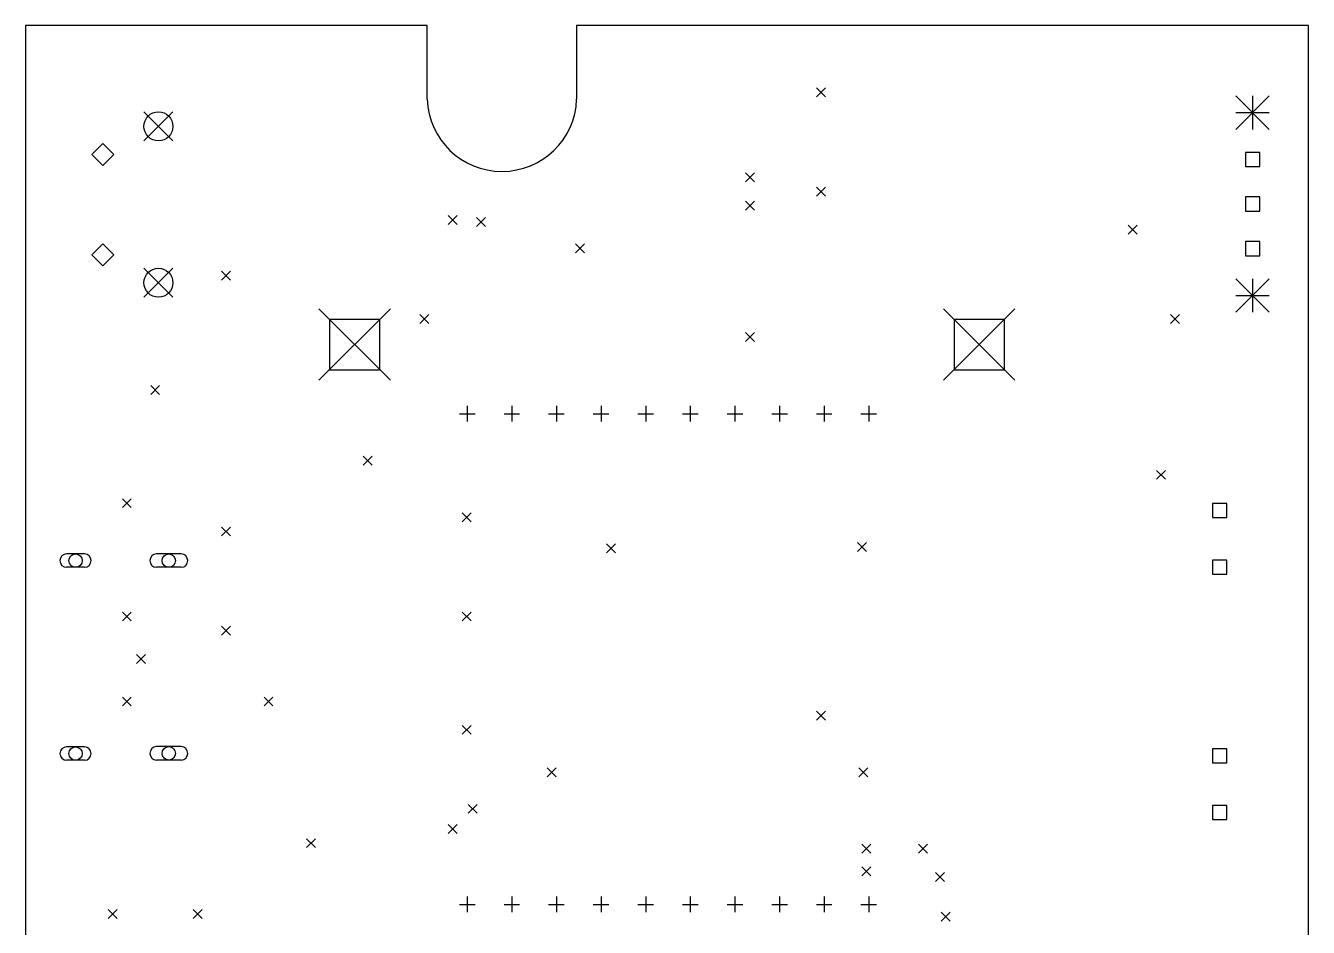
# Model space of a CAD drawing. Extents: x 3.26 to 5.88, y -6.59 to -3.31.
# Drawn here: x 3.346 to 5.61, y -4.899 to -3.307 of the extents above; entities that cross this region are included whole.
import ezdxf

# ---------------------------------------------------------------- set-up
doc = ezdxf.new("R2010")
doc.units = 0
doc.header["$MEASUREMENT"] = 0
doc.layers.add('BLACK', color=7, linetype='CONTINUOUS')

msp = doc.modelspace()

# ---------------------------------------------------------------- linework, layer by layer
at = {"layer": 'BLACK', "linetype": 'CONTINUOUS'}
for p, q in [((3.34646, -3.30709), (3.34646, -5.53543)), ((4.05512, -3.30709), (3.34646, -3.30709)), ((4.05512, -3.43701), (4.05512, -3.30709)), ((5.61024, -3.30709), (4.3189, -3.30709)), ((4.3189, -3.30709), (4.3189, -3.43701)), ((5.61024, -5.53543), (5.61024, -3.30709)), ((4.74213, -3.41713), (4.75787, -3.43287)), ((4.75787, -3.41713), (4.74213, -3.43287)), ((5.48228, -3.4311), (5.54134, -3.49016)), ((5.54134, -3.4311), (5.48228, -3.49016)), ((5.51181, -3.4311), (5.51181, -3.49016)), ((3.55522, -3.45925), (3.6064, -3.51043)), ((3.6064, -3.45925), (3.55522, -3.51043)), ((5.48228, -3.46063), (5.54134, -3.46063)), ((3.48278, -3.51496), (3.46329, -3.53445)), ((3.50226, -3.53445), (3.48278, -3.51496)), ((5.52434, -3.53078), (5.49928, -3.53078)), ((5.49928, -3.53078), (5.49928, -3.55583)), ((5.52434, -3.55583), (5.52434, -3.53078)), ((3.46329, -3.53445), (3.48278, -3.55394)), ((3.48278, -3.55394), (3.50226, -3.53445)), ((4.61713, -3.56713), (4.63287, -3.58287)), ((4.63287, -3.56713), (4.61713, -3.58287)), ((5.49928, -3.55583), (5.52434, -3.55583)), ((4.74213, -3.59213), (4.75787, -3.60787)), ((4.75787, -3.59213), (4.74213, -3.60787)), ((4.61713, -3.61713), (4.63287, -3.63287)), ((4.63287, -3.61713), (4.61713, -3.63287)), ((5.52434, -3.60952), (5.49928, -3.60952)), ((5.49928, -3.60952), (5.49928, -3.63457)), ((5.52434, -3.63457), (5.52434, -3.60952)), ((4.09213, -3.64213), (4.10787, -3.65787)), ((4.10787, -3.64213), (4.09213, -3.65787)), ((5.49928, -3.63457), (5.52434, -3.63457)), ((4.14213, -3.64565), (4.15787, -3.6614)), ((4.15787, -3.64565), (4.14213, -3.6614)), ((5.29213, -3.65947), (5.30787, -3.67522)), ((5.30787, -3.65947), (5.29213, -3.67522)), ((5.52434, -3.68826), (5.49928, -3.68826)), ((5.49928, -3.68826), (5.49928, -3.71331)), ((5.52434, -3.71331), (5.52434, -3.68826)), ((3.48278, -3.69213), (3.46329, -3.71161)), ((3.46329, -3.71161), (3.48278, -3.7311)), ((3.50226, -3.71161), (3.48278, -3.69213)), ((3.48278, -3.7311), (3.50226, -3.71161)), ((4.31713, -3.69213), (4.33287, -3.70787)), ((4.33287, -3.69213), (4.31713, -3.70787)), ((5.49928, -3.71331), (5.52434, -3.71331)), ((3.55522, -3.73524), (3.6064, -3.78642)), ((3.6064, -3.73524), (3.55522, -3.78642)), ((3.69213, -3.74057), (3.70787, -3.75632)), ((3.70787, -3.74057), (3.69213, -3.75632)), ((5.48228, -3.75394), (5.54134, -3.81299)), ((5.54134, -3.75394), (5.48228, -3.81299)), ((5.51181, -3.75394), (5.51181, -3.81299)), ((5.48228, -3.78346), (5.54134, -3.78346)), ((3.86417, -3.80709), (3.99016, -3.93307)), ((3.99016, -3.80709), (3.86417, -3.93307)), ((3.97171, -3.82554), (3.88262, -3.82554)), ((3.88262, -3.82554), (3.88262, -3.91462)), ((3.97171, -3.91462), (3.97171, -3.82554)), ((4.04213, -3.81713), (4.05787, -3.83287)), ((4.05787, -3.81713), (4.04213, -3.83287)), ((4.96654, -3.80709), (5.09252, -3.93307)), ((5.09252, -3.80709), (4.96654, -3.93307)), ((5.07407, -3.82554), (4.98498, -3.82554)), ((4.98498, -3.82554), (4.98498, -3.91462)), ((5.07407, -3.91462), (5.07407, -3.82554)), ((5.36713, -3.81713), (5.38287, -3.83287)), ((5.38287, -3.81713), (5.36713, -3.83287)), ((4.61713, -3.8486), (4.63287, -3.86435)), ((4.63287, -3.8486), (4.61713, -3.86435)), ((3.88262, -3.91462), (3.97171, -3.91462)), ((4.98498, -3.91462), (5.07407, -3.91462)), ((3.56713, -3.94213), (3.58287, -3.95787)), ((3.58287, -3.94213), (3.56713, -3.95787)), ((4.12579, -3.97835), (4.12579, -4.00591)), ((4.20453, -3.97835), (4.20453, -4.00591)), ((4.28327, -3.97835), (4.28327, -4.00591)), ((4.36201, -3.97835), (4.36201, -4.00591)), ((4.44075, -3.97835), (4.44075, -4.00591)), ((4.51949, -3.97835), (4.51949, -4.00591)), ((4.59823, -3.97835), (4.59823, -4.00591)), ((4.67697, -3.97835), (4.67697, -4.00591)), ((4.75571, -3.97835), (4.75571, -4.00591)), ((4.83445, -3.97835), (4.83445, -4.00591)), ((4.11201, -3.99213), (4.13957, -3.99213)), ((4.19075, -3.99213), (4.21831, -3.99213)), ((4.26949, -3.99213), (4.29705, -3.99213)), ((4.34823, -3.99213), (4.37579, -3.99213)), ((4.42697, -3.99213), (4.45453, -3.99213)), ((4.50571, -3.99213), (4.53327, -3.99213)), ((4.58445, -3.99213), (4.61201, -3.99213)), ((4.66319, -3.99213), (4.69075, -3.99213)), ((4.74193, -3.99213), (4.76949, -3.99213)), ((4.82067, -3.99213), (4.84823, -3.99213)), ((3.94213, -4.06713), (3.95787, -4.08287)), ((3.95787, -4.06713), (3.94213, -4.08287)), ((5.34213, -4.09213), (5.35787, -4.10787)), ((5.35787, -4.09213), (5.34213, -4.10787)), ((3.51713, -4.14213), (3.53287, -4.15787)), ((3.53287, -4.14213), (3.51713, -4.15787)), ((5.46627, -4.15027), (5.44121, -4.15027)), ((5.44121, -4.15027), (5.44121, -4.17532)), ((5.46627, -4.17532), (5.46627, -4.15027)), ((4.11713, -4.16713), (4.13287, -4.18287)), ((4.13287, -4.16713), (4.11713, -4.18287)), ((5.44121, -4.17532), (5.46627, -4.17532)), ((3.69213, -4.19213), (3.70787, -4.20787)), ((3.70787, -4.19213), (3.69213, -4.20787)), ((4.37172, -4.22172), (4.38747, -4.23747)), ((4.38747, -4.22172), (4.37172, -4.23747)), ((4.81472, -4.21953), (4.83047, -4.23528)), ((4.83047, -4.21953), (4.81472, -4.23528)), ((3.4503, -4.23957), (3.4188, -4.23957)), ((3.62077, -4.23957), (3.57746, -4.23957)), ((5.46627, -4.25027), (5.44121, -4.25027)), ((5.44121, -4.25027), (5.44121, -4.27532)), ((5.46627, -4.27532), (5.46627, -4.25027)), ((3.4503, -4.26319), (3.4188, -4.26319)), ((3.62077, -4.26319), (3.57746, -4.26319)), ((5.44121, -4.27532), (5.46627, -4.27532)), ((3.51713, -4.34213), (3.53287, -4.35787)), ((3.53287, -4.34213), (3.51713, -4.35787)), ((4.11713, -4.34213), (4.13287, -4.35787)), ((4.13287, -4.34213), (4.11713, -4.35787)), ((3.69213, -4.36713), (3.70787, -4.38287)), ((3.70787, -4.36713), (3.69213, -4.38287)), ((3.54213, -4.41713), (3.55787, -4.43287)), ((3.55787, -4.41713), (3.54213, -4.43287)), ((3.51713, -4.49213), (3.53287, -4.50787)), ((3.53287, -4.49213), (3.51713, -4.50787)), ((3.76713, -4.49213), (3.78287, -4.50787)), ((3.78287, -4.49213), (3.76713, -4.50787)), ((4.74213, -4.51713), (4.75787, -4.53287)), ((4.75787, -4.51713), (4.74213, -4.53287)), ((4.11713, -4.54213), (4.13287, -4.55787)), ((4.13287, -4.54213), (4.11713, -4.55787)), ((3.4503, -4.58012), (3.4188, -4.58012)), ((3.62077, -4.57972), (3.57746, -4.57972)), ((5.46627, -4.58334), (5.44121, -4.58334)), ((5.44121, -4.58334), (5.44121, -4.60839)), ((5.46627, -4.60839), (5.46627, -4.58334)), ((3.4503, -4.60374), (3.4188, -4.60374)), ((3.62077, -4.60335), (3.57746, -4.60335)), ((4.26713, -4.61713), (4.28287, -4.63287)), ((4.28287, -4.61713), (4.26713, -4.63287)), ((4.81713, -4.61713), (4.83287, -4.63287)), ((4.83287, -4.61713), (4.81713, -4.63287)), ((5.44121, -4.60839), (5.46627, -4.60839)), ((4.12761, -4.68164), (4.14336, -4.69739)), ((4.14336, -4.68164), (4.12761, -4.69739)), ((5.46627, -4.68334), (5.44121, -4.68334)), ((5.44121, -4.68334), (5.44121, -4.70839)), ((5.46627, -4.70839), (5.46627, -4.68334)), ((5.44121, -4.70839), (5.46627, -4.70839)), ((4.09213, -4.71713), (4.10787, -4.73287)), ((4.10787, -4.71713), (4.09213, -4.73287)), ((3.84213, -4.74213), (3.85787, -4.75787)), ((3.85787, -4.74213), (3.84213, -4.75787)), ((4.82213, -4.75213), (4.83787, -4.76787)), ((4.83787, -4.75213), (4.82213, -4.76787)), ((4.92213, -4.75213), (4.93787, -4.76787)), ((4.93787, -4.75213), (4.92213, -4.76787)), ((4.82213, -4.79213), (4.83787, -4.80787)), ((4.83787, -4.79213), (4.82213, -4.80787)), ((4.95213, -4.80213), (4.96787, -4.81787)), ((4.96787, -4.80213), (4.95213, -4.81787)), ((4.11201, -4.85827), (4.13957, -4.85827)), ((4.12579, -4.84449), (4.12579, -4.87205)), ((4.19075, -4.85827), (4.21831, -4.85827)), ((4.20453, -4.84449), (4.20453, -4.87205)), ((4.26949, -4.85827), (4.29705, -4.85827)), ((4.28327, -4.84449), (4.28327, -4.87205)), ((4.34823, -4.85827), (4.37579, -4.85827)), ((4.36201, -4.84449), (4.36201, -4.87205)), ((4.42697, -4.85827), (4.45453, -4.85827)), ((4.44075, -4.84449), (4.44075, -4.87205)), ((4.50571, -4.85827), (4.53327, -4.85827)), ((4.51949, -4.84449), (4.51949, -4.87205)), ((4.58445, -4.85827), (4.61201, -4.85827)), ((4.59823, -4.84449), (4.59823, -4.87205)), ((4.66319, -4.85827), (4.69075, -4.85827)), ((4.67697, -4.84449), (4.67697, -4.87205)), ((4.74193, -4.85827), (4.76949, -4.85827)), ((4.75571, -4.84449), (4.75571, -4.87205)), ((4.82067, -4.85827), (4.84823, -4.85827)), ((4.83445, -4.84449), (4.83445, -4.87205)), ((3.49213, -4.86713), (3.50787, -4.88287)), ((3.50787, -4.86713), (3.49213, -4.88287)), ((3.64213, -4.86713), (3.65787, -4.88287)), ((3.65787, -4.86713), (3.64213, -4.88287)), ((4.96213, -4.87213), (4.97787, -4.88787)), ((4.97787, -4.87213), (4.96213, -4.88787))]:
    msp.add_line(p, q, dxfattribs=at)
at = {"layer": 'BLACK'}
for centre, radius in [((3.58081, -3.48484), 0.02559), ((3.58081, -3.76083), 0.02559), ((3.43455, -4.25138), 0.01181), ((3.59911, -4.25138), 0.01181), ((3.43455, -4.59193), 0.01181), ((3.59911, -4.59154), 0.01181)]:
    msp.add_circle(centre, radius, dxfattribs=at)
for centre, radius, start, end in [((4.18701, -3.4324), 0.13197, -178, -2.00001), ((3.4188, -4.25138), 0.01181, 450, 630), ((3.4503, -4.25138), 0.01181, 270, 450), ((3.57746, -4.25138), 0.01181, 450, 630), ((3.62077, -4.25138), 0.01181, 270, 450), ((3.4188, -4.59193), 0.01181, 450, 630), ((3.4503, -4.59193), 0.01181, 270, 450), ((3.57746, -4.59154), 0.01181, 450, 630), ((3.62077, -4.59154), 0.01181, 270, 450)]:
    msp.add_arc(centre, radius, start, end, dxfattribs=at)

doc.saveas('drawing.dxf')
